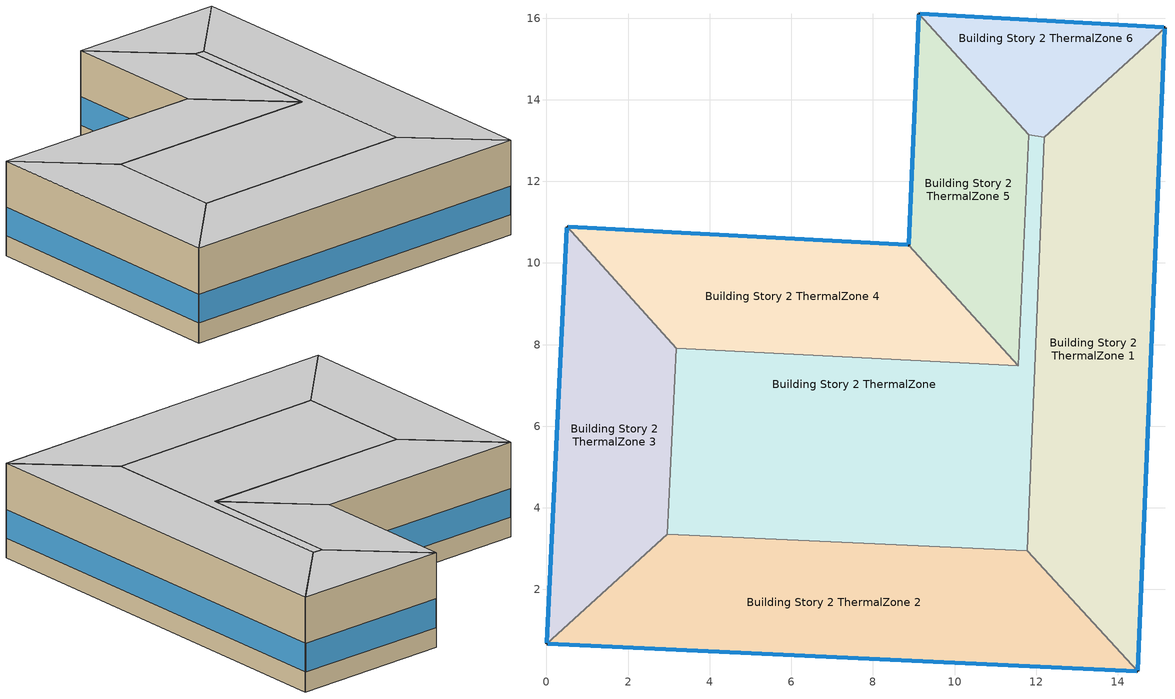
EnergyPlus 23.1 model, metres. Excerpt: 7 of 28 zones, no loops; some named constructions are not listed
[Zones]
Building Story 2 ThermalZone
 floor adiabatic (Typical Interior Floor): 12.19,13.08 11.79,2.95 2.96,3.36 3.18,7.91 11.56,7.48 11.81,13.14 z3.6
 wall adiabatic (Typical Interior Wall): 11.79,2.95 12.19,13.08 11.81,13.14 11.56,7.48 3.18,7.91 2.96,3.36 11.79,2.95 z3.6:7.2
 ceiling adiabatic (Typical Interior Ceiling): 11.81,13.14 11.56,7.48 3.18,7.91 2.96,3.36 11.79,2.95 12.19,13.08 z7.2
Building Story 2 ThermalZone 1
 floor adiabatic (Typical Interior Ceiling): 15.16,15.77 14.49,0 11.79,2.95 12.19,13.08 z3.6
 wall outside (Typical Insulated Steel Framed Exterior Wall R-12.99): 14.49,0 15.16,15.77 z3.6:7.2
 wall adiabatic (Typical Interior Wall): 15.16,15.77 12.19,13.08 11.79,2.95 14.49,0 z3.6:7.2
 window (U 0.55 SHGC 0.25): 14.49,0.03 15.15,15.75 z4.36:5.45
 ceiling adiabatic (Typical Interior Ceiling): 12.19,13.08 11.79,2.95 14.49,0 15.16,15.77 z7.2
Building Story 2 ThermalZone 2
 floor adiabatic (Typical Interior Ceiling): 14.49,0 0,0.67 2.96,3.36 11.79,2.95 z3.6
 wall outside (Typical Insulated Steel Framed Exterior Wall R-12.99): 0,0.67 14.49,0 z3.6:7.2
 wall adiabatic (Typical Interior Wall): 14.49,0 11.79,2.95 2.96,3.36 0,0.67 z3.6:7.2
 window (U 0.55 SHGC 0.25): 0.03,0.67 14.46,0 z4.36:5.45
 ceiling adiabatic (Typical Interior Floor): 11.79,2.95 2.96,3.36 0,0.67 14.49,0 z7.2
Building Story 2 ThermalZone 3
 floor adiabatic (Typical Interior Ceiling): 0,0.67 0.5,10.88 3.18,7.91 2.96,3.36 z3.6
 wall outside (Typical Insulated Steel Framed Exterior Wall R-12.99): 0.5,10.88 0,0.67 z3.6:7.2
 wall adiabatic (Typical Interior Wall): 0,0.67 2.96,3.36 3.18,7.91 0.5,10.88 z3.6:7.2
 window (U 0.55 SHGC 0.25): 0.5,10.86 0,0.69 z4.36:5.45
 ceiling adiabatic (Typical Interior Floor): 2.96,3.36 3.18,7.91 0.5,10.88 0,0.67 z7.2
Building Story 2 ThermalZone 4
 floor adiabatic (Typical Interior Ceiling): 0.5,10.88 8.88,10.44 11.56,7.48 3.18,7.91 z3.6
 wall outside (Typical Insulated Steel Framed Exterior Wall R-12.99): 8.88,10.44 0.5,10.88 z3.6:7.2
 wall adiabatic (Typical Interior Wall): 0.5,10.88 3.18,7.91 11.56,7.48 8.88,10.44 z3.6:7.2
 window (U 0.55 SHGC 0.25): 8.85,10.44 0.53,10.88 z4.36:5.45
 ceiling adiabatic (Typical Interior Floor): 3.18,7.91 11.56,7.48 8.88,10.44 0.5,10.88 z7.2
Building Story 2 ThermalZone 5
 floor adiabatic (Typical Interior Ceiling): 8.88,10.44 9.13,16.1 11.81,13.14 11.56,7.48 z3.6
 wall outside (Typical Insulated Steel Framed Exterior Wall R-12.99): 9.13,16.1 8.88,10.44 z3.6:7.2
 wall adiabatic (Typical Interior Wall): 8.88,10.44 11.56,7.48 11.81,13.14 9.13,16.1 z3.6:7.2
 window (U 0.55 SHGC 0.25): 9.13,16.08 8.88,10.47 z4.36:5.45
 ceiling adiabatic (Typical Interior Floor): 11.56,7.48 11.81,13.14 9.13,16.1 8.88,10.44 z7.2
Building Story 2 ThermalZone 6
 floor adiabatic (Typical Interior Ceiling): 9.13,16.1 15.16,15.77 12.19,13.08 11.81,13.14 z3.6
 wall outside (Typical Insulated Steel Framed Exterior Wall R-12.99): 15.16,15.77 9.13,16.1 z3.6:7.2
 wall adiabatic (Typical Interior Wall): 9.13,16.1 11.81,13.14 12.19,13.08 15.16,15.77 z3.6:7.2
 window (U 0.55 SHGC 0.25): 15.13,15.77 9.15,16.1 z4.36:5.45
 ceiling adiabatic (Typical Interior Floor): 11.81,13.14 12.19,13.08 15.16,15.77 9.13,16.1 z7.2
[Schedule:Day:Interval]
SchoolSecondary BLDG_LIGHT_SCH_2013 Wkdy Day; SchoolSecondary BLDG_LIGHT_SCH_2013 Wkdy Day 2; SchoolSecondary BLDG_LIGHT_MECHANICAL_SCH_2013 Wkdy Day; SchoolSecondary BLDG_LIGHT_MECHANICAL_SCH_2013 Wkdy Day 2: No, 07:00, 0.1773, 21:00, 0.9, 24:00, 0.1773
SchoolSecondary BLDG_LIGHT_SCH_2013 Wknd Day; SchoolSecondary BLDG_LIGHT_SCH_2013 Wknd Day 1; SchoolSecondary BLDG_LIGHT_SCH_2013 Default; SchoolSecondary BLDG_LIGHT_CLASSROOM_SCH_2013 Wknd Day; SchoolSecondary BLDG_LIGHT_CLASSROOM_SCH_2013 Wknd Day 1; SchoolSecondary BLDG_LIGHT_CLASSROOM_SCH_2013 Default; SchoolSecondary BLDG_LIGHT_GYM_SCH_2013 Wknd Day; SchoolSecondary BLDG_LIGHT_GYM_SCH_2013 Wknd Day 1; SchoolSecondary BLDG_LIGHT_GYM_SCH_2013 Default; SchoolSecondary BLDG_LIGHT_LIBRARY_SCH_2013 Wknd Day; SchoolSecondary BLDG_LIGHT_LIBRARY_SCH_2013 Wknd Day 1; SchoolSecondary BLDG_LIGHT_LIBRARY_SCH_2013 Default; SchoolSecondary BLDG_LIGHT_LOBBYFLR1_SCH_2013 Wknd Day; SchoolSecondary BLDG_LIGHT_LOBBYFLR1_SCH_2013 Wknd Day 1; SchoolSecondary BLDG_LIGHT_LOBBYFLR1_SCH_2013 Default; SchoolSecondary BLDG_LIGHT_MECHANICAL_SCH_2013 Wknd Day; SchoolSecondary BLDG_LIGHT_MECHANICAL_SCH_2013 Wknd Day 1; SchoolSecondary BLDG_LIGHT_MECHANICAL_SCH_2013 Default; SchoolSecondary BLDG_LIGHT_OFFICE_SCH_2013 Wknd Day; SchoolSecondary BLDG_LIGHT_OFFICE_SCH_2013 Wknd Day 1; SchoolSecondary BLDG_LIGHT_OFFICE_SCH_2013 Default; SchoolSecondary BLDG_LIGHT_BATH_SCH_2013 Wknd Day; SchoolSecondary BLDG_LIGHT_BATH_SCH_2013 Wknd Day 1; SchoolSecondary BLDG_LIGHT_BATH_SCH_2013 Default; SchoolSecondary BLDG_LIGHT_CORRIDOR_SCH_2013 Wknd Day; SchoolSecondary BLDG_LIGHT_CORRIDOR_SCH_2013 Wknd Day 1; SchoolSecondary BLDG_LIGHT_CORRIDOR_SCH_2013 Default: No, 24:00, 0.1773
SchoolSecondary BLDG_LIGHT_SCH_2013 Wkdy Day 1; SchoolSecondary BLDG_LIGHT_MECHANICAL_SCH_2013 Wkdy Day 1: No, 08:00, 0.1773, 20:00, 0.5, 24:00, 0.1773
SchoolSecondary BLDG_LIGHT_SCH_2013 Summer Design Day; SchoolSecondary BLDG_LIGHT_CLASSROOM_SCH_2013 Summer Design Day; SchoolSecondary BLDG_LIGHT_GYM_SCH_2013 Summer Design Day; SchoolSecondary BLDG_LIGHT_LIBRARY_SCH_2013 Summer Design Day; SchoolSecondary BLDG_LIGHT_LOBBYFLR1_SCH_2013 Summer Design Day; SchoolSecondary BLDG_LIGHT_MECHANICAL_SCH_2013 Summer Design Day; SchoolSecondary BLDG_LIGHT_OFFICE_SCH_2013 Summer Design Day; SchoolSecondary BLDG_LIGHT_BATH_SCH_2013 Summer Design Day; 19 space(s) Occ Sch Summer Design Day 3; 19 space(s) Occ Sch Winter Design Day 3; 19 space(s) Occ Sch Summer Design Day 1; 19 space(s) Occ Sch Winter Design Day 1; 19 space(s) Occ Sch Summer Design Day 2; 19 space(s) Occ Sch Winter Design Day 2; SchoolSecondary BLDG_LIGHT_CORRIDOR_SCH_2013 Summer Design Day: No, 24:00, 1
SchoolSecondary BLDG_LIGHT_SCH_2013 Winter Design Day; SchoolSecondary BLDG_LIGHT_CLASSROOM_SCH_2013 Winter Design Day; SchoolSecondary BLDG_LIGHT_GYM_SCH_2013 Winter Design Day; SchoolSecondary BLDG_LIGHT_LIBRARY_SCH_2013 Winter Design Day; SchoolSecondary BLDG_LIGHT_LOBBYFLR1_SCH_2013 Winter Design Day; SchoolSecondary BLDG_LIGHT_MECHANICAL_SCH_2013 Winter Design Day; SchoolSecondary BLDG_LIGHT_OFFICE_SCH_2013 Winter Design Day; SchoolSecondary BLDG_LIGHT_BATH_SCH_2013 Winter Design Day; SchoolSecondary BLDG_OCC_SCH_Auditorium Wknd Day; SchoolSecondary BLDG_OCC_SCH_Auditorium Wknd Day 1; SchoolSecondary BLDG_OCC_SCH_Auditorium Default; SchoolSecondary BLDG_OCC_SCH_Auditorium Winter Design Day; SchoolSecondary BLDG_OCC_SCH_Cafeteria Wknd Day; SchoolSecondary BLDG_OCC_SCH_Cafeteria Wknd Day 1; SchoolSecondary BLDG_OCC_SCH_Cafeteria Default; SchoolSecondary BLDG_OCC_SCH_Cafeteria Winter Design Day; SchoolSecondary BLDG_OCC_SCH_Extend Wknd Day; SchoolSecondary BLDG_OCC_SCH_Extend Wknd Day 1; SchoolSecondary BLDG_OCC_SCH_Extend Default; SchoolSecondary BLDG_OCC_SCH_Extend Winter Design Day; SchoolSecondary BLDG_OCC_SCH_Gym Wknd Day; SchoolSecondary BLDG_OCC_SCH_Gym Wknd Day 1; SchoolSecondary BLDG_OCC_SCH_Gym Default; SchoolSecondary BLDG_OCC_SCH_Gym Winter Design Day; SchoolSecondary BLDG_OCC_SCH Wknd Day; SchoolSecondary BLDG_OCC_SCH Wknd Day 1; SchoolSecondary BLDG_OCC_SCH Default; SchoolSecondary BLDG_OCC_SCH Winter Design Day; SchoolSecondary BLDG_OCC_SCH_Offices Wknd Day; SchoolSecondary BLDG_OCC_SCH_Offices Wknd Day 1; SchoolSecondary BLDG_OCC_SCH_Offices Default; SchoolSecondary BLDG_OCC_SCH_Offices Winter Design Day; SchoolSecondary BLDG_LIGHT_CORRIDOR_SCH_2013 Winter Design Day: No, 24:00, 0
SchoolSecondary BLDG_LIGHT_CLASSROOM_SCH_2013 Wkdy Day; SchoolSecondary BLDG_LIGHT_CLASSROOM_SCH_2013 Wkdy Day 2: No, 07:00, 0.1773, 08:00, 0.9, 21:00, 0.598291, 24:00, 0.1773
SchoolSecondary BLDG_LIGHT_CLASSROOM_SCH_2013 Wkdy Day 1: No, 08:00, 0.1773, 20:00, 0.332384, 21:00, 0.117863, 24:00, 0.1773
SchoolSecondary BLDG_LIGHT_GYM_SCH_2013 Wkdy Day; SchoolSecondary BLDG_LIGHT_GYM_SCH_2013 Wkdy Day 2: No, 07:00, 0.1773, 08:00, 0.9, 21:00, 0.88182, 24:00, 0.1773
SchoolSecondary BLDG_LIGHT_GYM_SCH_2013 Wkdy Day 1: No, 08:00, 0.1773, 20:00, 0.4899, 21:00, 0.173719, 24:00, 0.1773
SchoolSecondary BLDG_LIGHT_LIBRARY_SCH_2013 Wkdy Day; SchoolSecondary BLDG_LIGHT_LIBRARY_SCH_2013 Wkdy Day 2: No, 07:00, 0.1773, 08:00, 0.9, 21:00, 0.8325, 24:00, 0.1773
SchoolSecondary BLDG_LIGHT_LIBRARY_SCH_2013 Wkdy Day 1: No, 08:00, 0.1773, 20:00, 0.4625, 21:00, 0.164002, 24:00, 0.1773
SchoolSecondary BLDG_LIGHT_LOBBYFLR1_SCH_2013 Wkdy Day; SchoolSecondary BLDG_LIGHT_LOBBYFLR1_SCH_2013 Wkdy Day 2: No, 07:00, 0.1773, 08:00, 0.9, 21:00, 0.855, 24:00, 0.1773
SchoolSecondary BLDG_LIGHT_LOBBYFLR1_SCH_2013 Wkdy Day 1: No, 08:00, 0.1773, 20:00, 0.475, 21:00, 0.168435, 24:00, 0.1773
SchoolSecondary BLDG_LIGHT_OFFICE_SCH_2013 Wkdy Day; SchoolSecondary BLDG_LIGHT_OFFICE_SCH_2013 Wkdy Day 2: No, 07:00, 0.1773, 08:00, 0.9, 21:00, 0.747958, 24:00, 0.1773
SchoolSecondary BLDG_LIGHT_OFFICE_SCH_2013 Wkdy Day 1: No, 08:00, 0.1773, 20:00, 0.415533, 21:00, 0.147348, 24:00, 0.1773
SchoolSecondary BLDG_LIGHT_BATH_SCH_2013 Wkdy Day; SchoolSecondary BLDG_LIGHT_BATH_SCH_2013 Wkdy Day 2: No, 07:00, 0.1773, 08:00, 0.9, 21:00, 0.594, 24:00, 0.1773
SchoolSecondary BLDG_LIGHT_BATH_SCH_2013 Wkdy Day 1: No, 08:00, 0.1773, 20:00, 0.33, 21:00, 0.117018, 24:00, 0.1773
SchoolSecondary BLDG_OCC_SCH_Auditorium Wkdy|SmrDsn Day; SchoolSecondary BLDG_OCC_SCH_Auditorium Wkdy|SmrDsn Day 2; SchoolSecondary BLDG_OCC_SCH_Auditorium Summer Design Day: No, 08:00, 0, 15:00, 0.25, 20:00, 0.95, 24:00, 0
SchoolSecondary BLDG_OCC_SCH_Auditorium Wkdy|SmrDsn Day 1: No, 08:00, 0, 17:00, 0.15, 19:00, 0.35, 24:00, 0
SchoolSecondary ACTIVITY_SCH Default; SchoolSecondary ACTIVITY_SCH Summer Design Day; SchoolSecondary ACTIVITY_SCH Winter Design Day: No, 24:00, 120
SchoolSecondary BLDG_OCC_SCH_Cafeteria Wkdy|SmrDsn Day; SchoolSecondary BLDG_OCC_SCH_Cafeteria Wkdy|SmrDsn Day 2; SchoolSecondary BLDG_OCC_SCH_Cafeteria Summer Design Day: No, 09:00, 0, 15:00, 0.95, 20:00, 0.35, 24:00, 0
SchoolSecondary BLDG_OCC_SCH_Cafeteria Wkdy|SmrDsn Day 1: No, 09:00, 0, 17:00, 0.15, 19:00, 0.35, 24:00, 0
SchoolSecondary BLDG_OCC_SCH_Extend Wkdy|SmrDsn Day; SchoolSecondary BLDG_OCC_SCH_Extend Wkdy|SmrDsn Day 2; SchoolSecondary BLDG_OCC_SCH_Extend Summer Design Day: No, 08:00, 0, 21:00, 0.95, 24:00, 0
SchoolSecondary BLDG_OCC_SCH_Extend Wkdy|SmrDsn Day 1: No, 08:00, 0, 21:00, 0.5, 24:00, 0
SchoolSecondary BLDG_OCC_SCH_Gym Wkdy|SmrDsn Day; SchoolSecondary BLDG_OCC_SCH_Gym Wkdy|SmrDsn Day 2; SchoolSecondary BLDG_OCC_SCH_Gym Summer Design Day: No, 08:00, 0, 16:00, 0.35, 21:00, 0.95, 24:00, 0
SchoolSecondary BLDG_OCC_SCH_Gym Wkdy|SmrDsn Day 1: No, 08:00, 0, 21:00, 0.35, 24:00, 0
SchoolSecondary BLDG_OCC_SCH Wkdy|SmrDsn Day; SchoolSecondary BLDG_OCC_SCH Wkdy|SmrDsn Day 2; SchoolSecondary BLDG_OCC_SCH Summer Design Day: No, 08:00, 0, 16:00, 0.95, 21:00, 0.15, 24:00, 0
SchoolSecondary BLDG_OCC_SCH Wkdy|SmrDsn Day 1: No, 08:00, 0, 21:00, 0.15, 24:00, 0
SchoolSecondary BLDG_OCC_SCH_Offices Wkdy|SmrDsn Day; SchoolSecondary BLDG_OCC_SCH_Offices Wkdy|SmrDsn Day 2; SchoolSecondary BLDG_OCC_SCH_Offices Summer Design Day: No, 08:00, 0, 17:00, 0.95, 21:00, 0.15, 24:00, 0
SchoolSecondary BLDG_OCC_SCH_Offices Wkdy|SmrDsn Day 1: No, 08:00, 0, 17:00, 0.5, 21:00, 0.15, 24:00, 0
19 space(s) Occ Sch Thursday 19; 19 space(s) Occ Sch Friday 19; 19 space(s) Occ Sch Default 3; 19 space(s) Occ Sch Tuesday 19; 19 space(s) Occ Sch Wednesday 19; 19 space(s) Occ Sch Tuesday 18; 19 space(s) Occ Sch Wednesday 18; 19 space(s) Occ Sch Thursday 18; 19 space(s) Occ Sch Friday 18; 19 space(s) Occ Sch Monday 16; 19 space(s) Occ Sch Tuesday 16; 19 space(s) Occ Sch Wednesday 16; 19 space(s) Occ Sch Thursday 16; 19 space(s) Occ Sch Friday 16; 19 space(s) Occ Sch Monday 14; 19 space(s) Occ Sch Wednesday 15; 19 space(s) Occ Sch Thursday 15; 19 space(s) Occ Sch Friday 15; 19 space(s) Occ Sch Monday 13; 19 space(s) Occ Sch Tuesday 15; 19 space(s) Occ Sch Thursday 14; 19 space(s) Occ Sch Friday 14; 19 space(s) Occ Sch Default 2; 19 space(s) Occ Sch Tuesday 14; 19 space(s) Occ Sch Wednesday 14; 19 space(s) Occ Sch Tuesday 13; 19 space(s) Occ Sch Wednesday 13; 19 space(s) Occ Sch Thursday 13; 19 space(s) Occ Sch Friday 13; 19 space(s) Occ Sch Monday 12; 19 space(s) Occ Sch Tuesday 11; 19 space(s) Occ Sch Wednesday 11; 19 space(s) Occ Sch Thursday 11; 19 space(s) Occ Sch Friday 11; 19 space(s) Occ Sch Monday 10; 19 space(s) Occ Sch Wednesday 10; 19 space(s) Occ Sch Thursday 10; 19 space(s) Occ Sch Friday 10; 19 space(s) Occ Sch Monday 9; 19 space(s) Occ Sch Tuesday 10: No, 05:00, 0, 06:00, 1, 07:00, 1, 08:00, 1, 09:00, 1, 11:00, 0, 13:00, 1, 14:00, 0, 15:00, 1, 16:00, 1, 17:00, 1, 18:00, 1, 19:00, 0, 20:00, 1, 21:00, 1, 22:00, 1, 24:00, 0
19 space(s) Occ Sch Saturday 3; 19 space(s) Occ Sch Saturday 2: No, 05:00, 0, 06:00, 1, 07:00, 0, 08:00, 1, 11:00, 0, 12:00, 1, 16:00, 0, 17:00, 1, 18:00, 0, 19:00, 1, 24:00, 0
19 space(s) Occ Sch Sunday 3; 19 space(s) Occ Sch Sunday 2: No, 05:00, 0, 06:00, 1, 17:00, 0, 18:00, 1, 24:00, 0
19 space(s) Occ Sch Wednesday 17; 19 space(s) Occ Sch Thursday 17; 19 space(s) Occ Sch Friday 17; 19 space(s) Occ Sch Monday 15; 19 space(s) Occ Sch Tuesday 17; 19 space(s) Occ Sch Wednesday 12; 19 space(s) Occ Sch Thursday 12; 19 space(s) Occ Sch Friday 12; 19 space(s) Occ Sch Monday 11; 19 space(s) Occ Sch Tuesday 12: No, 05:00, 0, 06:00, 1, 07:00, 1, 08:00, 1, 09:00, 1, 11:00, 0, 13:00, 1, 16:00, 0, 17:00, 1, 18:00, 1, 19:00, 1, 20:00, 0, 21:00, 1, 22:00, 1, 24:00, 0
19 space(s) Occ Sch Thursday 9; 19 space(s) Occ Sch Friday 9; 19 space(s) Occ Sch Default 1; 19 space(s) Occ Sch Tuesday 9; 19 space(s) Occ Sch Wednesday 9; 19 space(s) Occ Sch Wednesday 5; 19 space(s) Occ Sch Thursday 5; 19 space(s) Occ Sch Friday 5; 19 space(s) Occ Sch Monday 5; 19 space(s) Occ Sch Tuesday 5: No, 05:00, 0, 06:00, 0.00156679, 07:00, 0.00172347, 08:00, 0.0907173, 09:00, 0.0147278, 11:00, 0, 13:00, 0.00736392, 14:00, 0, 15:00, 0.0164513, 16:00, 0.029299, 17:00, 0.0115943, 18:00, 0.00329026, 19:00, 0, 20:00, 0.0402666, 21:00, 0.0391698, 22:00, 0.000783396, 24:00, 0
19 space(s) Occ Sch Saturday 1: No, 05:00, 0, 06:00, 0.00156679, 07:00, 0, 08:00, 0.00329026, 11:00, 0, 12:00, 0.00329026, 16:00, 0, 17:00, 0.000783396, 18:00, 0, 19:00, 0.000783396, 24:00, 0
19 space(s) Occ Sch Sunday 1: No, 05:00, 0, 06:00, 0.000783396, 17:00, 0, 18:00, 0.000783396, 24:00, 0
19 space(s) Occ Sch Tuesday 8; 19 space(s) Occ Sch Wednesday 8; 19 space(s) Occ Sch Thursday 8; 19 space(s) Occ Sch Friday 8; 19 space(s) Occ Sch Monday 8; 19 space(s) Occ Sch Tuesday 6; 19 space(s) Occ Sch Wednesday 6; 19 space(s) Occ Sch Thursday 6; 19 space(s) Occ Sch Friday 6; 19 space(s) Occ Sch Monday 6: No, 05:00, 0, 06:00, 0.00156679, 07:00, 0.00172347, 08:00, 0.0470038, 09:00, 0.0147278, 11:00, 0, 13:00, 0.00736392, 14:00, 0, 15:00, 0.0164513, 16:00, 0.0144145, 17:00, 0.0115943, 18:00, 0.00329026, 19:00, 0, 20:00, 0.0402666, 21:00, 0.0391698, 22:00, 0.000783396, 24:00, 0
19 space(s) Occ Sch Wednesday 7; 19 space(s) Occ Sch Thursday 7; 19 space(s) Occ Sch Friday 7; 19 space(s) Occ Sch Monday 7; 19 space(s) Occ Sch Tuesday 7: No, 05:00, 0, 06:00, 0.00156679, 07:00, 0.00172347, 08:00, 0.0390131, 09:00, 0.00235019, 11:00, 0, 13:00, 0.00736392, 16:00, 0, 17:00, 0.000626717, 18:00, 0.00313358, 19:00, 0.0183315, 20:00, 0, 21:00, 0.020995, 22:00, 0.000783396, 24:00, 0
SchoolSecondary BLDG_EQUIP_SCH_2013 Wkdy Day; SchoolSecondary BLDG_EQUIP_SCH_2013 Wkdy Day 2: No, 08:00, 0.295624, 17:00, 0.90367, 21:00, 0.332931, 24:00, 0.295624
SchoolSecondary BLDG_EQUIP_SCH_2013 Default|Wknd Day; SchoolSecondary BLDG_EQUIP_SCH_2013 Default|Wknd Day 2; SchoolSecondary BLDG_EQUIP_SCH_2013 Default: No, 24:00, 0.295624
SchoolSecondary BLDG_EQUIP_SCH_2013 Wkdy Day 1: No, 08:00, 0.21116, 17:00, 0.475616, 21:00, 0.237808, 24:00, 0.21116
SchoolSecondary BLDG_EQUIP_SCH_2013 Default|Wknd Day 1: No, 24:00, 0.21116
SchoolSecondary BLDG_EQUIP_SCH_2013 Summer Design Day: No, 08:00, 0.35, 17:00, 0.95, 24:00, 0.35
SchoolSecondary BLDG_EQUIP_SCH_2013 Winter Design Day 2: No, 24:00, 0.35
SchoolSecondary KITCHEN_ELEC_EQUIP_SCH Wkdy Day; SchoolSecondary KITCHEN_ELEC_EQUIP_SCH Wkdy Day 1; SchoolSecondary KITCHEN_ELEC_EQUIP_SCH Wkdy Day 2; SchoolSecondary KITCHEN_ELEC_EQUIP_SCH Summer Design Day: No, 08:00, 0.1, 10:00, 0.15, 13:00, 0.25, 15:00, 0.15, 24:00, 0.1
SchoolSecondary KITCHEN_ELEC_EQUIP_SCH Wknd Day; SchoolSecondary KITCHEN_ELEC_EQUIP_SCH Wknd Day 1; SchoolSecondary KITCHEN_ELEC_EQUIP_SCH Default; SchoolSecondary KITCHEN_ELEC_EQUIP_SCH Winter Design Day: No, 24:00, 0.1
SchoolSecondary KITCHEN_GAS_EQUIP_SCH Wkdy|SmrDsn Day; SchoolSecondary KITCHEN_GAS_EQUIP_SCH Wkdy|SmrDsn Day 1; SchoolSecondary KITCHEN_GAS_EQUIP_SCH Wkdy|SmrDsn Day 2; SchoolSecondary KITCHEN_GAS_EQUIP_SCH Summer Design Day: No, 08:00, 0.02, 10:00, 0.15, 13:00, 0.2, 15:00, 0.1, 24:00, 0.02
SchoolSecondary KITCHEN_GAS_EQUIP_SCH Wknd Day; SchoolSecondary KITCHEN_GAS_EQUIP_SCH Wknd Day 1; SchoolSecondary KITCHEN_GAS_EQUIP_SCH Default; SchoolSecondary KITCHEN_GAS_EQUIP_SCH Winter Design Day: No, 24:00, 0.02
SchoolSecondary BLDG_LIGHT_CORRIDOR_SCH_2013 Wkdy Day; SchoolSecondary BLDG_LIGHT_CORRIDOR_SCH_2013 Wkdy Day 2: No, 07:00, 0.1773, 08:00, 0.9, 21:00, 0.551772, 24:00, 0.1773
SchoolSecondary BLDG_LIGHT_CORRIDOR_SCH_2013 Wkdy Day 1: No, 08:00, 0.1773, 20:00, 0.30654, 21:00, 0.108699, 24:00, 0.1773
[Schedule:Week:Daily]
SchoolSecondary BLDG_LIGHT_SCH_2013 Week Rule - Jan1-Jan3: SchoolSecondary BLDG_LIGHT_SCH_2013 Wkdy Day, SchoolSecondary BLDG_LIGHT_SCH_2013 Wkdy Day, SchoolSecondary BLDG_LIGHT_SCH_2013 Wkdy Day, SchoolSecondary BLDG_LIGHT_SCH_2013 Wkdy Day, SchoolSecondary BLDG_LIGHT_SCH_2013 Wkdy Day, SchoolSecondary BLDG_LIGHT_SCH_2013 Wkdy Day, SchoolSecondary BLDG_LIGHT_SCH_2013 Wknd Day, SchoolSecondary BLDG_LIGHT_SCH_2013 Default, SchoolSecondary BLDG_LIGHT_SCH_2013 Summer Design Day, SchoolSecondary BLDG_LIGHT_SCH_2013 Winter Design Day, SchoolSecondary BLDG_LIGHT_SCH_2013 Default, SchoolSecondary BLDG_LIGHT_SCH_2013 Default
SchoolSecondary BLDG_LIGHT_SCH_2013 Week Rule - Jan4-Jun27: SchoolSecondary BLDG_LIGHT_SCH_2013 Wknd Day, SchoolSecondary BLDG_LIGHT_SCH_2013 Wkdy Day, SchoolSecondary BLDG_LIGHT_SCH_2013 Wkdy Day, SchoolSecondary BLDG_LIGHT_SCH_2013 Wkdy Day, SchoolSecondary BLDG_LIGHT_SCH_2013 Wkdy Day, SchoolSecondary BLDG_LIGHT_SCH_2013 Wkdy Day, SchoolSecondary BLDG_LIGHT_SCH_2013 Wknd Day, SchoolSecondary BLDG_LIGHT_SCH_2013 Default, SchoolSecondary BLDG_LIGHT_SCH_2013 Summer Design Day, SchoolSecondary BLDG_LIGHT_SCH_2013 Winter Design Day, SchoolSecondary BLDG_LIGHT_SCH_2013 Default, SchoolSecondary BLDG_LIGHT_SCH_2013 Default
SchoolSecondary BLDG_LIGHT_SCH_2013 Week Rule - Jun28-Jul4: SchoolSecondary BLDG_LIGHT_SCH_2013 Wknd Day, SchoolSecondary BLDG_LIGHT_SCH_2013 Wkdy Day, SchoolSecondary BLDG_LIGHT_SCH_2013 Wkdy Day, SchoolSecondary BLDG_LIGHT_SCH_2013 Wkdy Day 1, SchoolSecondary BLDG_LIGHT_SCH_2013 Wkdy Day 1, SchoolSecondary BLDG_LIGHT_SCH_2013 Wkdy Day 1, SchoolSecondary BLDG_LIGHT_SCH_2013 Wknd Day 1, SchoolSecondary BLDG_LIGHT_SCH_2013 Default, SchoolSecondary BLDG_LIGHT_SCH_2013 Summer Design Day, SchoolSecondary BLDG_LIGHT_SCH_2013 Winter Design Day, SchoolSecondary BLDG_LIGHT_SCH_2013 Default, SchoolSecondary BLDG_LIGHT_SCH_2013 Default
SchoolSecondary BLDG_LIGHT_SCH_2013 Week Rule - Jul5-Aug29: SchoolSecondary BLDG_LIGHT_SCH_2013 Wknd Day 1, SchoolSecondary BLDG_LIGHT_SCH_2013 Wkdy Day 1, SchoolSecondary BLDG_LIGHT_SCH_2013 Wkdy Day 1, SchoolSecondary BLDG_LIGHT_SCH_2013 Wkdy Day 1, SchoolSecondary BLDG_LIGHT_SCH_2013 Wkdy Day 1, SchoolSecondary BLDG_LIGHT_SCH_2013 Wkdy Day 1, SchoolSecondary BLDG_LIGHT_SCH_2013 Wknd Day 1, SchoolSecondary BLDG_LIGHT_SCH_2013 Default, SchoolSecondary BLDG_LIGHT_SCH_2013 Summer Design Day, SchoolSecondary BLDG_LIGHT_SCH_2013 Winter Design Day, SchoolSecondary BLDG_LIGHT_SCH_2013 Default, SchoolSecondary BLDG_LIGHT_SCH_2013 Default
SchoolSecondary BLDG_LIGHT_SCH_2013 Week Rule - Aug30-Sep5: SchoolSecondary BLDG_LIGHT_SCH_2013 Wknd Day 1, SchoolSecondary BLDG_LIGHT_SCH_2013 Wkdy Day 1, SchoolSecondary BLDG_LIGHT_SCH_2013 Wkdy Day 2, SchoolSecondary BLDG_LIGHT_SCH_2013 Wkdy Day 2, SchoolSecondary BLDG_LIGHT_SCH_2013 Wkdy Day 2, SchoolSecondary BLDG_LIGHT_SCH_2013 Wkdy Day 2, SchoolSecondary BLDG_LIGHT_SCH_2013 Default, SchoolSecondary BLDG_LIGHT_SCH_2013 Default, SchoolSecondary BLDG_LIGHT_SCH_2013 Summer Design Day, SchoolSecondary BLDG_LIGHT_SCH_2013 Winter Design Day, SchoolSecondary BLDG_LIGHT_SCH_2013 Default, SchoolSecondary BLDG_LIGHT_SCH_2013 Default
SchoolSecondary BLDG_LIGHT_SCH_2013 Week Rule - Sep6-Dec31: SchoolSecondary BLDG_LIGHT_SCH_2013 Default, SchoolSecondary BLDG_LIGHT_SCH_2013 Wkdy Day 2, SchoolSecondary BLDG_LIGHT_SCH_2013 Wkdy Day 2, SchoolSecondary BLDG_LIGHT_SCH_2013 Wkdy Day 2, SchoolSecondary BLDG_LIGHT_SCH_2013 Wkdy Day 2, SchoolSecondary BLDG_LIGHT_SCH_2013 Wkdy Day 2, SchoolSecondary BLDG_LIGHT_SCH_2013 Default, SchoolSecondary BLDG_LIGHT_SCH_2013 Default, SchoolSecondary BLDG_LIGHT_SCH_2013 Summer Design Day, SchoolSecondary BLDG_LIGHT_SCH_2013 Winter Design Day, SchoolSecondary BLDG_LIGHT_SCH_2013 Default, SchoolSecondary BLDG_LIGHT_SCH_2013 Default
SchoolSecondary BLDG_LIGHT_CLASSROOM_SCH_2013 Week Rule - Jan1-Jan3: SchoolSecondary BLDG_LIGHT_CLASSROOM_SCH_2013 Wkdy Day, SchoolSecondary BLDG_LIGHT_CLASSROOM_SCH_2013 Wkdy Day, SchoolSecondary BLDG_LIGHT_CLASSROOM_SCH_2013 Wkdy Day, SchoolSecondary BLDG_LIGHT_CLASSROOM_SCH_2013 Wkdy Day, SchoolSecondary BLDG_LIGHT_CLASSROOM_SCH_2013 Wkdy Day, SchoolSecondary BLDG_LIGHT_CLASSROOM_SCH_2013 Wkdy Day, SchoolSecondary BLDG_LIGHT_CLASSROOM_SCH_2013 Wknd Day, SchoolSecondary BLDG_LIGHT_CLASSROOM_SCH_2013 Default, SchoolSecondary BLDG_LIGHT_CLASSROOM_SCH_2013 Summer Design Day, SchoolSecondary BLDG_LIGHT_CLASSROOM_SCH_2013 Winter Design Day, SchoolSecondary BLDG_LIGHT_CLASSROOM_SCH_2013 Default, SchoolSecondary BLDG_LIGHT_CLASSROOM_SCH_2013 Default
SchoolSecondary BLDG_LIGHT_CLASSROOM_SCH_2013 Week Rule - Jan4-Jun27: SchoolSecondary BLDG_LIGHT_CLASSROOM_SCH_2013 Wknd Day, SchoolSecondary BLDG_LIGHT_CLASSROOM_SCH_2013 Wkdy Day, SchoolSecondary BLDG_LIGHT_CLASSROOM_SCH_2013 Wkdy Day, SchoolSecondary BLDG_LIGHT_CLASSROOM_SCH_2013 Wkdy Day, SchoolSecondary BLDG_LIGHT_CLASSROOM_SCH_2013 Wkdy Day, SchoolSecondary BLDG_LIGHT_CLASSROOM_SCH_2013 Wkdy Day, SchoolSecondary BLDG_LIGHT_CLASSROOM_SCH_2013 Wknd Day, SchoolSecondary BLDG_LIGHT_CLASSROOM_SCH_2013 Default, SchoolSecondary BLDG_LIGHT_CLASSROOM_SCH_2013 Summer Design Day, SchoolSecondary BLDG_LIGHT_CLASSROOM_SCH_2013 Winter Design Day, SchoolSecondary BLDG_LIGHT_CLASSROOM_SCH_2013 Default, SchoolSecondary BLDG_LIGHT_CLASSROOM_SCH_2013 Default
SchoolSecondary BLDG_LIGHT_CLASSROOM_SCH_2013 Week Rule - Jun28-Jul4: SchoolSecondary BLDG_LIGHT_CLASSROOM_SCH_2013 Wknd Day, SchoolSecondary BLDG_LIGHT_CLASSROOM_SCH_2013 Wkdy Day, SchoolSecondary BLDG_LIGHT_CLASSROOM_SCH_2013 Wkdy Day, SchoolSecondary BLDG_LIGHT_CLASSROOM_SCH_2013 Wkdy Day 1, SchoolSecondary BLDG_LIGHT_CLASSROOM_SCH_2013 Wkdy Day 1, SchoolSecondary BLDG_LIGHT_CLASSROOM_SCH_2013 Wkdy Day 1, SchoolSecondary BLDG_LIGHT_CLASSROOM_SCH_2013 Wknd Day 1, SchoolSecondary BLDG_LIGHT_CLASSROOM_SCH_2013 Default, SchoolSecondary BLDG_LIGHT_CLASSROOM_SCH_2013 Summer Design Day, SchoolSecondary BLDG_LIGHT_CLASSROOM_SCH_2013 Winter Design Day, SchoolSecondary BLDG_LIGHT_CLASSROOM_SCH_2013 Default, SchoolSecondary BLDG_LIGHT_CLASSROOM_SCH_2013 Default
SchoolSecondary BLDG_LIGHT_CLASSROOM_SCH_2013 Week Rule - Jul5-Aug29: SchoolSecondary BLDG_LIGHT_CLASSROOM_SCH_2013 Wknd Day 1, SchoolSecondary BLDG_LIGHT_CLASSROOM_SCH_2013 Wkdy Day 1, SchoolSecondary BLDG_LIGHT_CLASSROOM_SCH_2013 Wkdy Day 1, SchoolSecondary BLDG_LIGHT_CLASSROOM_SCH_2013 Wkdy Day 1, SchoolSecondary BLDG_LIGHT_CLASSROOM_SCH_2013 Wkdy Day 1, SchoolSecondary BLDG_LIGHT_CLASSROOM_SCH_2013 Wkdy Day 1, SchoolSecondary BLDG_LIGHT_CLASSROOM_SCH_2013 Wknd Day 1, SchoolSecondary BLDG_LIGHT_CLASSROOM_SCH_2013 Default, SchoolSecondary BLDG_LIGHT_CLASSROOM_SCH_2013 Summer Design Day, SchoolSecondary BLDG_LIGHT_CLASSROOM_SCH_2013 Winter Design Day, SchoolSecondary BLDG_LIGHT_CLASSROOM_SCH_2013 Default, SchoolSecondary BLDG_LIGHT_CLASSROOM_SCH_2013 Default
SchoolSecondary BLDG_LIGHT_CLASSROOM_SCH_2013 Week Rule - Aug30-Sep5: SchoolSecondary BLDG_LIGHT_CLASSROOM_SCH_2013 Wknd Day 1, SchoolSecondary BLDG_LIGHT_CLASSROOM_SCH_2013 Wkdy Day 1, SchoolSecondary BLDG_LIGHT_CLASSROOM_SCH_2013 Wkdy Day 2, SchoolSecondary BLDG_LIGHT_CLASSROOM_SCH_2013 Wkdy Day 2, SchoolSecondary BLDG_LIGHT_CLASSROOM_SCH_2013 Wkdy Day 2, SchoolSecondary BLDG_LIGHT_CLASSROOM_SCH_2013 Wkdy Day 2, SchoolSecondary BLDG_LIGHT_CLASSROOM_SCH_2013 Default, SchoolSecondary BLDG_LIGHT_CLASSROOM_SCH_2013 Default, SchoolSecondary BLDG_LIGHT_CLASSROOM_SCH_2013 Summer Design Day, SchoolSecondary BLDG_LIGHT_CLASSROOM_SCH_2013 Winter Design Day, SchoolSecondary BLDG_LIGHT_CLASSROOM_SCH_2013 Default, SchoolSecondary BLDG_LIGHT_CLASSROOM_SCH_2013 Default
SchoolSecondary BLDG_LIGHT_CLASSROOM_SCH_2013 Week Rule - Sep6-Dec31: SchoolSecondary BLDG_LIGHT_CLASSROOM_SCH_2013 Default, SchoolSecondary BLDG_LIGHT_CLASSROOM_SCH_2013 Wkdy Day 2, SchoolSecondary BLDG_LIGHT_CLASSROOM_SCH_2013 Wkdy Day 2, SchoolSecondary BLDG_LIGHT_CLASSROOM_SCH_2013 Wkdy Day 2, SchoolSecondary BLDG_LIGHT_CLASSROOM_SCH_2013 Wkdy Day 2, SchoolSecondary BLDG_LIGHT_CLASSROOM_SCH_2013 Wkdy Day 2, SchoolSecondary BLDG_LIGHT_CLASSROOM_SCH_2013 Default, SchoolSecondary BLDG_LIGHT_CLASSROOM_SCH_2013 Default, SchoolSecondary BLDG_LIGHT_CLASSROOM_SCH_2013 Summer Design Day, SchoolSecondary BLDG_LIGHT_CLASSROOM_SCH_2013 Winter Design Day, SchoolSecondary BLDG_LIGHT_CLASSROOM_SCH_2013 Default, SchoolSecondary BLDG_LIGHT_CLASSROOM_SCH_2013 Default
SchoolSecondary BLDG_LIGHT_GYM_SCH_2013 Week Rule - Jan1-Jan3: SchoolSecondary BLDG_LIGHT_GYM_SCH_2013 Wkdy Day, SchoolSecondary BLDG_LIGHT_GYM_SCH_2013 Wkdy Day, SchoolSecondary BLDG_LIGHT_GYM_SCH_2013 Wkdy Day, SchoolSecondary BLDG_LIGHT_GYM_SCH_2013 Wkdy Day, SchoolSecondary BLDG_LIGHT_GYM_SCH_2013 Wkdy Day, SchoolSecondary BLDG_LIGHT_GYM_SCH_2013 Wkdy Day, SchoolSecondary BLDG_LIGHT_GYM_SCH_2013 Wknd Day, SchoolSecondary BLDG_LIGHT_GYM_SCH_2013 Default, SchoolSecondary BLDG_LIGHT_GYM_SCH_2013 Summer Design Day, SchoolSecondary BLDG_LIGHT_GYM_SCH_2013 Winter Design Day, SchoolSecondary BLDG_LIGHT_GYM_SCH_2013 Default, SchoolSecondary BLDG_LIGHT_GYM_SCH_2013 Default
SchoolSecondary BLDG_LIGHT_GYM_SCH_2013 Week Rule - Jan4-Jun27: SchoolSecondary BLDG_LIGHT_GYM_SCH_2013 Wknd Day, SchoolSecondary BLDG_LIGHT_GYM_SCH_2013 Wkdy Day, SchoolSecondary BLDG_LIGHT_GYM_SCH_2013 Wkdy Day, SchoolSecondary BLDG_LIGHT_GYM_SCH_2013 Wkdy Day, SchoolSecondary BLDG_LIGHT_GYM_SCH_2013 Wkdy Day, SchoolSecondary BLDG_LIGHT_GYM_SCH_2013 Wkdy Day, SchoolSecondary BLDG_LIGHT_GYM_SCH_2013 Wknd Day, SchoolSecondary BLDG_LIGHT_GYM_SCH_2013 Default, SchoolSecondary BLDG_LIGHT_GYM_SCH_2013 Summer Design Day, SchoolSecondary BLDG_LIGHT_GYM_SCH_2013 Winter Design Day, SchoolSecondary BLDG_LIGHT_GYM_SCH_2013 Default, SchoolSecondary BLDG_LIGHT_GYM_SCH_2013 Default
SchoolSecondary BLDG_LIGHT_GYM_SCH_2013 Week Rule - Jun28-Jul4: SchoolSecondary BLDG_LIGHT_GYM_SCH_2013 Wknd Day, SchoolSecondary BLDG_LIGHT_GYM_SCH_2013 Wkdy Day, SchoolSecondary BLDG_LIGHT_GYM_SCH_2013 Wkdy Day, SchoolSecondary BLDG_LIGHT_GYM_SCH_2013 Wkdy Day 1, SchoolSecondary BLDG_LIGHT_GYM_SCH_2013 Wkdy Day 1, SchoolSecondary BLDG_LIGHT_GYM_SCH_2013 Wkdy Day 1, SchoolSecondary BLDG_LIGHT_GYM_SCH_2013 Wknd Day 1, SchoolSecondary BLDG_LIGHT_GYM_SCH_2013 Default, SchoolSecondary BLDG_LIGHT_GYM_SCH_2013 Summer Design Day, SchoolSecondary BLDG_LIGHT_GYM_SCH_2013 Winter Design Day, SchoolSecondary BLDG_LIGHT_GYM_SCH_2013 Default, SchoolSecondary BLDG_LIGHT_GYM_SCH_2013 Default
SchoolSecondary BLDG_LIGHT_GYM_SCH_2013 Week Rule - Jul5-Aug29: SchoolSecondary BLDG_LIGHT_GYM_SCH_2013 Wknd Day 1, SchoolSecondary BLDG_LIGHT_GYM_SCH_2013 Wkdy Day 1, SchoolSecondary BLDG_LIGHT_GYM_SCH_2013 Wkdy Day 1, SchoolSecondary BLDG_LIGHT_GYM_SCH_2013 Wkdy Day 1, SchoolSecondary BLDG_LIGHT_GYM_SCH_2013 Wkdy Day 1, SchoolSecondary BLDG_LIGHT_GYM_SCH_2013 Wkdy Day 1, SchoolSecondary BLDG_LIGHT_GYM_SCH_2013 Wknd Day 1, SchoolSecondary BLDG_LIGHT_GYM_SCH_2013 Default, SchoolSecondary BLDG_LIGHT_GYM_SCH_2013 Summer Design Day, SchoolSecondary BLDG_LIGHT_GYM_SCH_2013 Winter Design Day, SchoolSecondary BLDG_LIGHT_GYM_SCH_2013 Default, SchoolSecondary BLDG_LIGHT_GYM_SCH_2013 Default
SchoolSecondary BLDG_LIGHT_GYM_SCH_2013 Week Rule - Aug30-Sep5: SchoolSecondary BLDG_LIGHT_GYM_SCH_2013 Wknd Day 1, SchoolSecondary BLDG_LIGHT_GYM_SCH_2013 Wkdy Day 1, SchoolSecondary BLDG_LIGHT_GYM_SCH_2013 Wkdy Day 2, SchoolSecondary BLDG_LIGHT_GYM_SCH_2013 Wkdy Day 2, SchoolSecondary BLDG_LIGHT_GYM_SCH_2013 Wkdy Day 2, SchoolSecondary BLDG_LIGHT_GYM_SCH_2013 Wkdy Day 2, SchoolSecondary BLDG_LIGHT_GYM_SCH_2013 Default, SchoolSecondary BLDG_LIGHT_GYM_SCH_2013 Default, SchoolSecondary BLDG_LIGHT_GYM_SCH_2013 Summer Design Day, SchoolSecondary BLDG_LIGHT_GYM_SCH_2013 Winter Design Day, SchoolSecondary BLDG_LIGHT_GYM_SCH_2013 Default, SchoolSecondary BLDG_LIGHT_GYM_SCH_2013 Default
SchoolSecondary BLDG_LIGHT_GYM_SCH_2013 Week Rule - Sep6-Dec31: SchoolSecondary BLDG_LIGHT_GYM_SCH_2013 Default, SchoolSecondary BLDG_LIGHT_GYM_SCH_2013 Wkdy Day 2, SchoolSecondary BLDG_LIGHT_GYM_SCH_2013 Wkdy Day 2, SchoolSecondary BLDG_LIGHT_GYM_SCH_2013 Wkdy Day 2, SchoolSecondary BLDG_LIGHT_GYM_SCH_2013 Wkdy Day 2, SchoolSecondary BLDG_LIGHT_GYM_SCH_2013 Wkdy Day 2, SchoolSecondary BLDG_LIGHT_GYM_SCH_2013 Default, SchoolSecondary BLDG_LIGHT_GYM_SCH_2013 Default, SchoolSecondary BLDG_LIGHT_GYM_SCH_2013 Summer Design Day, SchoolSecondary BLDG_LIGHT_GYM_SCH_2013 Winter Design Day, SchoolSecondary BLDG_LIGHT_GYM_SCH_2013 Default, SchoolSecondary BLDG_LIGHT_GYM_SCH_2013 Default
SchoolSecondary BLDG_LIGHT_LIBRARY_SCH_2013 Week Rule - Jan1-Jan3: SchoolSecondary BLDG_LIGHT_LIBRARY_SCH_2013 Wkdy Day, SchoolSecondary BLDG_LIGHT_LIBRARY_SCH_2013 Wkdy Day, SchoolSecondary BLDG_LIGHT_LIBRARY_SCH_2013 Wkdy Day, SchoolSecondary BLDG_LIGHT_LIBRARY_SCH_2013 Wkdy Day, SchoolSecondary BLDG_LIGHT_LIBRARY_SCH_2013 Wkdy Day, SchoolSecondary BLDG_LIGHT_LIBRARY_SCH_2013 Wkdy Day, SchoolSecondary BLDG_LIGHT_LIBRARY_SCH_2013 Wknd Day, SchoolSecondary BLDG_LIGHT_LIBRARY_SCH_2013 Default, SchoolSecondary BLDG_LIGHT_LIBRARY_SCH_2013 Summer Design Day, SchoolSecondary BLDG_LIGHT_LIBRARY_SCH_2013 Winter Design Day, SchoolSecondary BLDG_LIGHT_LIBRARY_SCH_2013 Default, SchoolSecondary BLDG_LIGHT_LIBRARY_SCH_2013 Default
SchoolSecondary BLDG_LIGHT_LIBRARY_SCH_2013 Week Rule - Jan4-Jun27: SchoolSecondary BLDG_LIGHT_LIBRARY_SCH_2013 Wknd Day, SchoolSecondary BLDG_LIGHT_LIBRARY_SCH_2013 Wkdy Day, SchoolSecondary BLDG_LIGHT_LIBRARY_SCH_2013 Wkdy Day, SchoolSecondary BLDG_LIGHT_LIBRARY_SCH_2013 Wkdy Day, SchoolSecondary BLDG_LIGHT_LIBRARY_SCH_2013 Wkdy Day, SchoolSecondary BLDG_LIGHT_LIBRARY_SCH_2013 Wkdy Day, SchoolSecondary BLDG_LIGHT_LIBRARY_SCH_2013 Wknd Day, SchoolSecondary BLDG_LIGHT_LIBRARY_SCH_2013 Default, SchoolSecondary BLDG_LIGHT_LIBRARY_SCH_2013 Summer Design Day, SchoolSecondary BLDG_LIGHT_LIBRARY_SCH_2013 Winter Design Day, SchoolSecondary BLDG_LIGHT_LIBRARY_SCH_2013 Default, SchoolSecondary BLDG_LIGHT_LIBRARY_SCH_2013 Default
SchoolSecondary BLDG_LIGHT_LIBRARY_SCH_2013 Week Rule - Jun28-Jul4: SchoolSecondary BLDG_LIGHT_LIBRARY_SCH_2013 Wknd Day, SchoolSecondary BLDG_LIGHT_LIBRARY_SCH_2013 Wkdy Day, SchoolSecondary BLDG_LIGHT_LIBRARY_SCH_2013 Wkdy Day, SchoolSecondary BLDG_LIGHT_LIBRARY_SCH_2013 Wkdy Day 1, SchoolSecondary BLDG_LIGHT_LIBRARY_SCH_2013 Wkdy Day 1, SchoolSecondary BLDG_LIGHT_LIBRARY_SCH_2013 Wkdy Day 1, SchoolSecondary BLDG_LIGHT_LIBRARY_SCH_2013 Wknd Day 1, SchoolSecondary BLDG_LIGHT_LIBRARY_SCH_2013 Default, SchoolSecondary BLDG_LIGHT_LIBRARY_SCH_2013 Summer Design Day, SchoolSecondary BLDG_LIGHT_LIBRARY_SCH_2013 Winter Design Day, SchoolSecondary BLDG_LIGHT_LIBRARY_SCH_2013 Default, SchoolSecondary BLDG_LIGHT_LIBRARY_SCH_2013 Default
SchoolSecondary BLDG_LIGHT_LIBRARY_SCH_2013 Week Rule - Jul5-Aug29: SchoolSecondary BLDG_LIGHT_LIBRARY_SCH_2013 Wknd Day 1, SchoolSecondary BLDG_LIGHT_LIBRARY_SCH_2013 Wkdy Day 1, SchoolSecondary BLDG_LIGHT_LIBRARY_SCH_2013 Wkdy Day 1, SchoolSecondary BLDG_LIGHT_LIBRARY_SCH_2013 Wkdy Day 1, SchoolSecondary BLDG_LIGHT_LIBRARY_SCH_2013 Wkdy Day 1, SchoolSecondary BLDG_LIGHT_LIBRARY_SCH_2013 Wkdy Day 1, SchoolSecondary BLDG_LIGHT_LIBRARY_SCH_2013 Wknd Day 1, SchoolSecondary BLDG_LIGHT_LIBRARY_SCH_2013 Default, SchoolSecondary BLDG_LIGHT_LIBRARY_SCH_2013 Summer Design Day, SchoolSecondary BLDG_LIGHT_LIBRARY_SCH_2013 Winter Design Day, SchoolSecondary BLDG_LIGHT_LIBRARY_SCH_2013 Default, SchoolSecondary BLDG_LIGHT_LIBRARY_SCH_2013 Default
SchoolSecondary BLDG_LIGHT_LIBRARY_SCH_2013 Week Rule - Aug30-Sep5: SchoolSecondary BLDG_LIGHT_LIBRARY_SCH_2013 Wknd Day 1, SchoolSecondary BLDG_LIGHT_LIBRARY_SCH_2013 Wkdy Day 1, SchoolSecondary BLDG_LIGHT_LIBRARY_SCH_2013 Wkdy Day 2, SchoolSecondary BLDG_LIGHT_LIBRARY_SCH_2013 Wkdy Day 2, SchoolSecondary BLDG_LIGHT_LIBRARY_SCH_2013 Wkdy Day 2, SchoolSecondary BLDG_LIGHT_LIBRARY_SCH_2013 Wkdy Day 2, SchoolSecondary BLDG_LIGHT_LIBRARY_SCH_2013 Default, SchoolSecondary BLDG_LIGHT_LIBRARY_SCH_2013 Default, SchoolSecondary BLDG_LIGHT_LIBRARY_SCH_2013 Summer Design Day, SchoolSecondary BLDG_LIGHT_LIBRARY_SCH_2013 Winter Design Day, SchoolSecondary BLDG_LIGHT_LIBRARY_SCH_2013 Default, SchoolSecondary BLDG_LIGHT_LIBRARY_SCH_2013 Default
SchoolSecondary BLDG_LIGHT_LIBRARY_SCH_2013 Week Rule - Sep6-Dec31: SchoolSecondary BLDG_LIGHT_LIBRARY_SCH_2013 Default, SchoolSecondary BLDG_LIGHT_LIBRARY_SCH_2013 Wkdy Day 2, SchoolSecondary BLDG_LIGHT_LIBRARY_SCH_2013 Wkdy Day 2, SchoolSecondary BLDG_LIGHT_LIBRARY_SCH_2013 Wkdy Day 2, SchoolSecondary BLDG_LIGHT_LIBRARY_SCH_2013 Wkdy Day 2, SchoolSecondary BLDG_LIGHT_LIBRARY_SCH_2013 Wkdy Day 2, SchoolSecondary BLDG_LIGHT_LIBRARY_SCH_2013 Default, SchoolSecondary BLDG_LIGHT_LIBRARY_SCH_2013 Default, SchoolSecondary BLDG_LIGHT_LIBRARY_SCH_2013 Summer Design Day, SchoolSecondary BLDG_LIGHT_LIBRARY_SCH_2013 Winter Design Day, SchoolSecondary BLDG_LIGHT_LIBRARY_SCH_2013 Default, SchoolSecondary BLDG_LIGHT_LIBRARY_SCH_2013 Default
SchoolSecondary BLDG_LIGHT_LOBBYFLR1_SCH_2013 Week Rule - Jan1-Jan3: SchoolSecondary BLDG_LIGHT_LOBBYFLR1_SCH_2013 Wkdy Day, SchoolSecondary BLDG_LIGHT_LOBBYFLR1_SCH_2013 Wkdy Day, SchoolSecondary BLDG_LIGHT_LOBBYFLR1_SCH_2013 Wkdy Day, SchoolSecondary BLDG_LIGHT_LOBBYFLR1_SCH_2013 Wkdy Day, SchoolSecondary BLDG_LIGHT_LOBBYFLR1_SCH_2013 Wkdy Day, SchoolSecondary BLDG_LIGHT_LOBBYFLR1_SCH_2013 Wkdy Day, SchoolSecondary BLDG_LIGHT_LOBBYFLR1_SCH_2013 Wknd Day, SchoolSecondary BLDG_LIGHT_LOBBYFLR1_SCH_2013 Default, SchoolSecondary BLDG_LIGHT_LOBBYFLR1_SCH_2013 Summer Design Day, SchoolSecondary BLDG_LIGHT_LOBBYFLR1_SCH_2013 Winter Design Day, SchoolSecondary BLDG_LIGHT_LOBBYFLR1_SCH_2013 Default, SchoolSecondary BLDG_LIGHT_LOBBYFLR1_SCH_2013 Default
SchoolSecondary BLDG_LIGHT_LOBBYFLR1_SCH_2013 Week Rule - Jan4-Jun27: SchoolSecondary BLDG_LIGHT_LOBBYFLR1_SCH_2013 Wknd Day, SchoolSecondary BLDG_LIGHT_LOBBYFLR1_SCH_2013 Wkdy Day, SchoolSecondary BLDG_LIGHT_LOBBYFLR1_SCH_2013 Wkdy Day, SchoolSecondary BLDG_LIGHT_LOBBYFLR1_SCH_2013 Wkdy Day, SchoolSecondary BLDG_LIGHT_LOBBYFLR1_SCH_2013 Wkdy Day, SchoolSecondary BLDG_LIGHT_LOBBYFLR1_SCH_2013 Wkdy Day, SchoolSecondary BLDG_LIGHT_LOBBYFLR1_SCH_2013 Wknd Day, SchoolSecondary BLDG_LIGHT_LOBBYFLR1_SCH_2013 Default, SchoolSecondary BLDG_LIGHT_LOBBYFLR1_SCH_2013 Summer Design Day, SchoolSecondary BLDG_LIGHT_LOBBYFLR1_SCH_2013 Winter Design Day, SchoolSecondary BLDG_LIGHT_LOBBYFLR1_SCH_2013 Default, SchoolSecondary BLDG_LIGHT_LOBBYFLR1_SCH_2013 Default
SchoolSecondary BLDG_LIGHT_LOBBYFLR1_SCH_2013 Week Rule - Jun28-Jul4: SchoolSecondary BLDG_LIGHT_LOBBYFLR1_SCH_2013 Wknd Day, SchoolSecondary BLDG_LIGHT_LOBBYFLR1_SCH_2013 Wkdy Day, SchoolSecondary BLDG_LIGHT_LOBBYFLR1_SCH_2013 Wkdy Day, SchoolSecondary BLDG_LIGHT_LOBBYFLR1_SCH_2013 Wkdy Day 1, SchoolSecondary BLDG_LIGHT_LOBBYFLR1_SCH_2013 Wkdy Day 1, SchoolSecondary BLDG_LIGHT_LOBBYFLR1_SCH_2013 Wkdy Day 1, SchoolSecondary BLDG_LIGHT_LOBBYFLR1_SCH_2013 Wknd Day 1, SchoolSecondary BLDG_LIGHT_LOBBYFLR1_SCH_2013 Default, SchoolSecondary BLDG_LIGHT_LOBBYFLR1_SCH_2013 Summer Design Day, SchoolSecondary BLDG_LIGHT_LOBBYFLR1_SCH_2013 Winter Design Day, SchoolSecondary BLDG_LIGHT_LOBBYFLR1_SCH_2013 Default, SchoolSecondary BLDG_LIGHT_LOBBYFLR1_SCH_2013 Default
SchoolSecondary BLDG_LIGHT_LOBBYFLR1_SCH_2013 Week Rule - Jul5-Aug29: SchoolSecondary BLDG_LIGHT_LOBBYFLR1_SCH_2013 Wknd Day 1, SchoolSecondary BLDG_LIGHT_LOBBYFLR1_SCH_2013 Wkdy Day 1, SchoolSecondary BLDG_LIGHT_LOBBYFLR1_SCH_2013 Wkdy Day 1, SchoolSecondary BLDG_LIGHT_LOBBYFLR1_SCH_2013 Wkdy Day 1, SchoolSecondary BLDG_LIGHT_LOBBYFLR1_SCH_2013 Wkdy Day 1, SchoolSecondary BLDG_LIGHT_LOBBYFLR1_SCH_2013 Wkdy Day 1, SchoolSecondary BLDG_LIGHT_LOBBYFLR1_SCH_2013 Wknd Day 1, SchoolSecondary BLDG_LIGHT_LOBBYFLR1_SCH_2013 Default, SchoolSecondary BLDG_LIGHT_LOBBYFLR1_SCH_2013 Summer Design Day, SchoolSecondary BLDG_LIGHT_LOBBYFLR1_SCH_2013 Winter Design Day, SchoolSecondary BLDG_LIGHT_LOBBYFLR1_SCH_2013 Default, SchoolSecondary BLDG_LIGHT_LOBBYFLR1_SCH_2013 Default
SchoolSecondary BLDG_LIGHT_LOBBYFLR1_SCH_2013 Week Rule - Aug30-Sep5: SchoolSecondary BLDG_LIGHT_LOBBYFLR1_SCH_2013 Wknd Day 1, SchoolSecondary BLDG_LIGHT_LOBBYFLR1_SCH_2013 Wkdy Day 1, SchoolSecondary BLDG_LIGHT_LOBBYFLR1_SCH_2013 Wkdy Day 2, SchoolSecondary BLDG_LIGHT_LOBBYFLR1_SCH_2013 Wkdy Day 2, SchoolSecondary BLDG_LIGHT_LOBBYFLR1_SCH_2013 Wkdy Day 2, SchoolSecondary BLDG_LIGHT_LOBBYFLR1_SCH_2013 Wkdy Day 2, SchoolSecondary BLDG_LIGHT_LOBBYFLR1_SCH_2013 Default, SchoolSecondary BLDG_LIGHT_LOBBYFLR1_SCH_2013 Default, SchoolSecondary BLDG_LIGHT_LOBBYFLR1_SCH_2013 Summer Design Day, SchoolSecondary BLDG_LIGHT_LOBBYFLR1_SCH_2013 Winter Design Day, SchoolSecondary BLDG_LIGHT_LOBBYFLR1_SCH_2013 Default, SchoolSecondary BLDG_LIGHT_LOBBYFLR1_SCH_2013 Default
SchoolSecondary BLDG_LIGHT_LOBBYFLR1_SCH_2013 Week Rule - Sep6-Dec31: SchoolSecondary BLDG_LIGHT_LOBBYFLR1_SCH_2013 Default, SchoolSecondary BLDG_LIGHT_LOBBYFLR1_SCH_2013 Wkdy Day 2, SchoolSecondary BLDG_LIGHT_LOBBYFLR1_SCH_2013 Wkdy Day 2, SchoolSecondary BLDG_LIGHT_LOBBYFLR1_SCH_2013 Wkdy Day 2, SchoolSecondary BLDG_LIGHT_LOBBYFLR1_SCH_2013 Wkdy Day 2, SchoolSecondary BLDG_LIGHT_LOBBYFLR1_SCH_2013 Wkdy Day 2, SchoolSecondary BLDG_LIGHT_LOBBYFLR1_SCH_2013 Default, SchoolSecondary BLDG_LIGHT_LOBBYFLR1_SCH_2013 Default, SchoolSecondary BLDG_LIGHT_LOBBYFLR1_SCH_2013 Summer Design Day, SchoolSecondary BLDG_LIGHT_LOBBYFLR1_SCH_2013 Winter Design Day, SchoolSecondary BLDG_LIGHT_LOBBYFLR1_SCH_2013 Default, SchoolSecondary BLDG_LIGHT_LOBBYFLR1_SCH_2013 Default
SchoolSecondary BLDG_LIGHT_MECHANICAL_SCH_2013 Week Rule - Jan1-Jan3: SchoolSecondary BLDG_LIGHT_MECHANICAL_SCH_2013 Wkdy Day, SchoolSecondary BLDG_LIGHT_MECHANICAL_SCH_2013 Wkdy Day, SchoolSecondary BLDG_LIGHT_MECHANICAL_SCH_2013 Wkdy Day, SchoolSecondary BLDG_LIGHT_MECHANICAL_SCH_2013 Wkdy Day, SchoolSecondary BLDG_LIGHT_MECHANICAL_SCH_2013 Wkdy Day, SchoolSecondary BLDG_LIGHT_MECHANICAL_SCH_2013 Wkdy Day, SchoolSecondary BLDG_LIGHT_MECHANICAL_SCH_2013 Wknd Day, SchoolSecondary BLDG_LIGHT_MECHANICAL_SCH_2013 Default, SchoolSecondary BLDG_LIGHT_MECHANICAL_SCH_2013 Summer Design Day, SchoolSecondary BLDG_LIGHT_MECHANICAL_SCH_2013 Winter Design Day, SchoolSecondary BLDG_LIGHT_MECHANICAL_SCH_2013 Default, SchoolSecondary BLDG_LIGHT_MECHANICAL_SCH_2013 Default
SchoolSecondary BLDG_LIGHT_MECHANICAL_SCH_2013 Week Rule - Jan4-Jun27: SchoolSecondary BLDG_LIGHT_MECHANICAL_SCH_2013 Wknd Day, SchoolSecondary BLDG_LIGHT_MECHANICAL_SCH_2013 Wkdy Day, SchoolSecondary BLDG_LIGHT_MECHANICAL_SCH_2013 Wkdy Day, SchoolSecondary BLDG_LIGHT_MECHANICAL_SCH_2013 Wkdy Day, SchoolSecondary BLDG_LIGHT_MECHANICAL_SCH_2013 Wkdy Day, SchoolSecondary BLDG_LIGHT_MECHANICAL_SCH_2013 Wkdy Day, SchoolSecondary BLDG_LIGHT_MECHANICAL_SCH_2013 Wknd Day, SchoolSecondary BLDG_LIGHT_MECHANICAL_SCH_2013 Default, SchoolSecondary BLDG_LIGHT_MECHANICAL_SCH_2013 Summer Design Day, SchoolSecondary BLDG_LIGHT_MECHANICAL_SCH_2013 Winter Design Day, SchoolSecondary BLDG_LIGHT_MECHANICAL_SCH_2013 Default, SchoolSecondary BLDG_LIGHT_MECHANICAL_SCH_2013 Default
SchoolSecondary BLDG_LIGHT_MECHANICAL_SCH_2013 Week Rule - Jun28-Jul4: SchoolSecondary BLDG_LIGHT_MECHANICAL_SCH_2013 Wknd Day, SchoolSecondary BLDG_LIGHT_MECHANICAL_SCH_2013 Wkdy Day, SchoolSecondary BLDG_LIGHT_MECHANICAL_SCH_2013 Wkdy Day, SchoolSecondary BLDG_LIGHT_MECHANICAL_SCH_2013 Wkdy Day 1, SchoolSecondary BLDG_LIGHT_MECHANICAL_SCH_2013 Wkdy Day 1, SchoolSecondary BLDG_LIGHT_MECHANICAL_SCH_2013 Wkdy Day 1, SchoolSecondary BLDG_LIGHT_MECHANICAL_SCH_2013 Wknd Day 1, SchoolSecondary BLDG_LIGHT_MECHANICAL_SCH_2013 Default, SchoolSecondary BLDG_LIGHT_MECHANICAL_SCH_2013 Summer Design Day, SchoolSecondary BLDG_LIGHT_MECHANICAL_SCH_2013 Winter Design Day, SchoolSecondary BLDG_LIGHT_MECHANICAL_SCH_2013 Default, SchoolSecondary BLDG_LIGHT_MECHANICAL_SCH_2013 Default
SchoolSecondary BLDG_LIGHT_MECHANICAL_SCH_2013 Week Rule - Jul5-Aug29: SchoolSecondary BLDG_LIGHT_MECHANICAL_SCH_2013 Wknd Day 1, SchoolSecondary BLDG_LIGHT_MECHANICAL_SCH_2013 Wkdy Day 1, SchoolSecondary BLDG_LIGHT_MECHANICAL_SCH_2013 Wkdy Day 1, SchoolSecondary BLDG_LIGHT_MECHANICAL_SCH_2013 Wkdy Day 1, SchoolSecondary BLDG_LIGHT_MECHANICAL_SCH_2013 Wkdy Day 1, SchoolSecondary BLDG_LIGHT_MECHANICAL_SCH_2013 Wkdy Day 1, SchoolSecondary BLDG_LIGHT_MECHANICAL_SCH_2013 Wknd Day 1, SchoolSecondary BLDG_LIGHT_MECHANICAL_SCH_2013 Default, SchoolSecondary BLDG_LIGHT_MECHANICAL_SCH_2013 Summer Design Day, SchoolSecondary BLDG_LIGHT_MECHANICAL_SCH_2013 Winter Design Day, SchoolSecondary BLDG_LIGHT_MECHANICAL_SCH_2013 Default, SchoolSecondary BLDG_LIGHT_MECHANICAL_SCH_2013 Default
